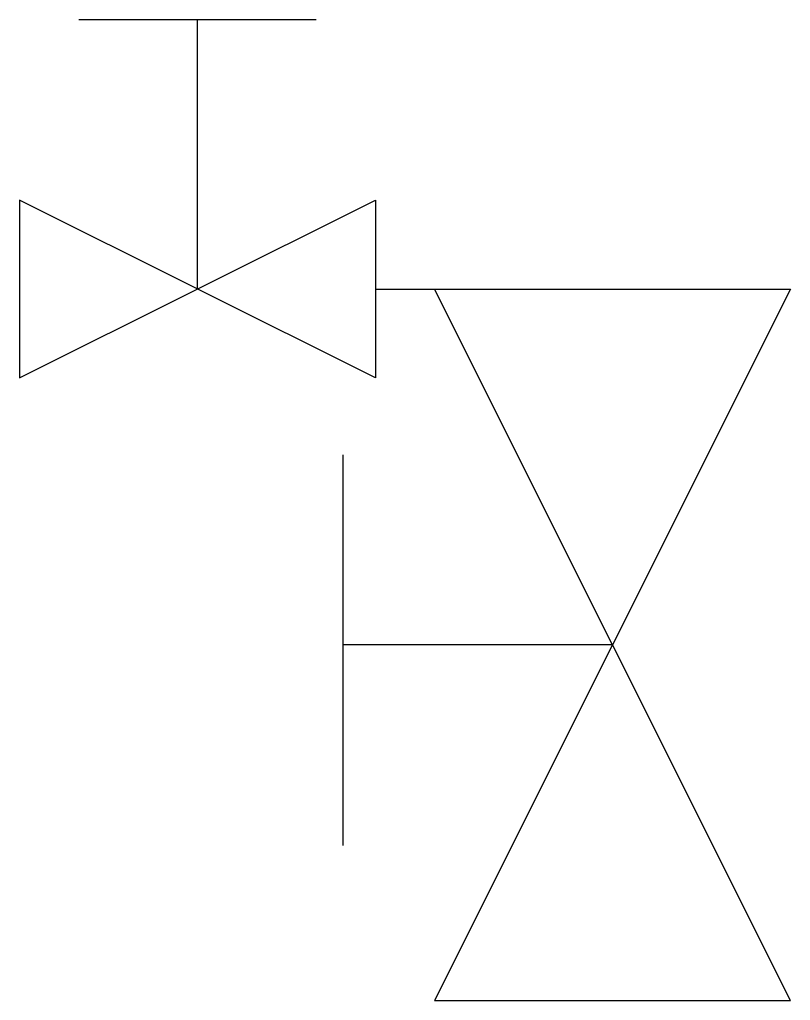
# Model space of a CAD drawing. Header units: millimetres. Extents: x -250 to 75, y -150 to 264.
import ezdxf

# ---------------------------------------------------------------- set-up
doc = ezdxf.new("R2010")
doc.units = ezdxf.units.MM

msp = doc.modelspace()

# ---------------------------------------------------------------- linework, layer by layer
at = {"color": 0, "linetype": 'ByBlock', "lineweight": -2}
for p, q in [((-225, 263.62), (-125, 263.62)), ((-175, 150), (-175, 263.62)), ((-250, 112.5), (-100, 187.5)), ((-100, 112.5), (-250, 187.5)), ((-250, 187.5), (-250, 112.5)), ((-100, 187.5), (-100, 112.5)), ((-100, 150), (-75, 150)), ((75, 150), (-75, -150)), ((75, -150), (-75, 150)), ((-75, 150), (75, 150)), ((-113.62, -84.67), (-113.62, 80.08)), ((0, 0), (-113.62, 0)), ((-75, -150), (75, -150))]:
    msp.add_line(p, q, dxfattribs=at)

doc.saveas('drawing.dxf')
